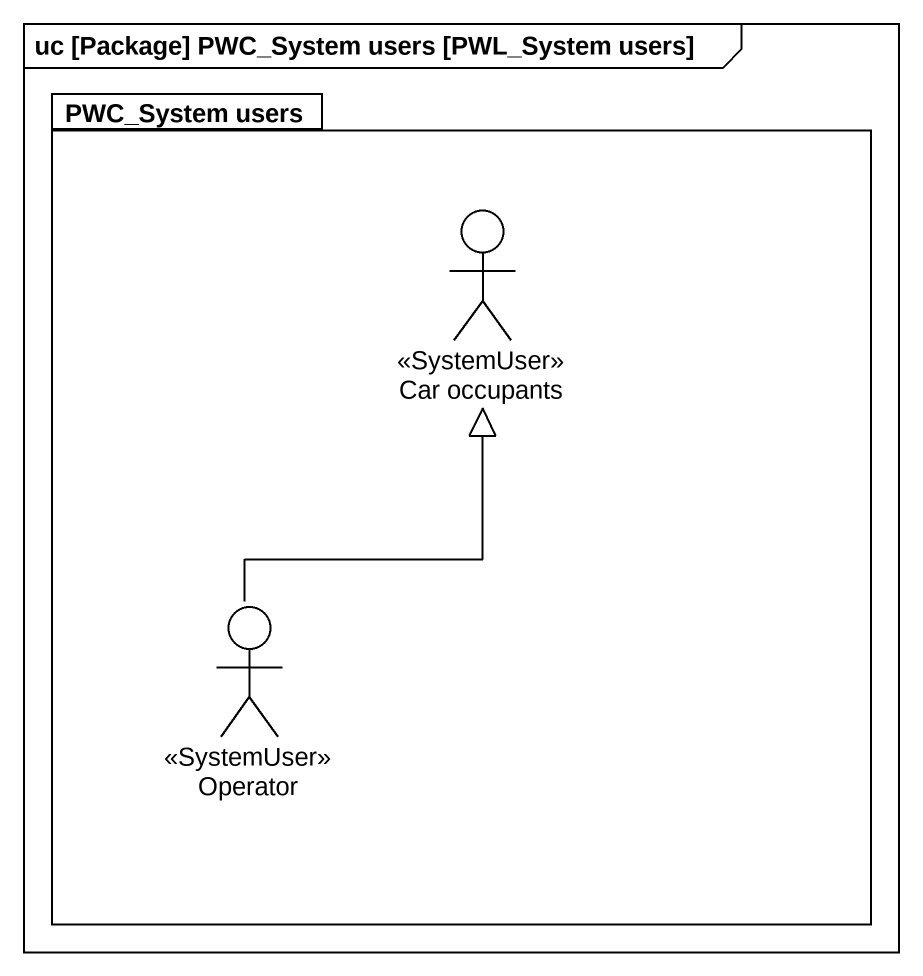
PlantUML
@startuml
mainframe uc [Package] PWC_System users [PWL_System users]
package "PWC_System users" as PWC_System_users {
  actor "Car occupants" as Car_occupants <<SystemUser>>
  actor Operator <<SystemUser>>
}
Operator -up-|> Car_occupants
@enduml
